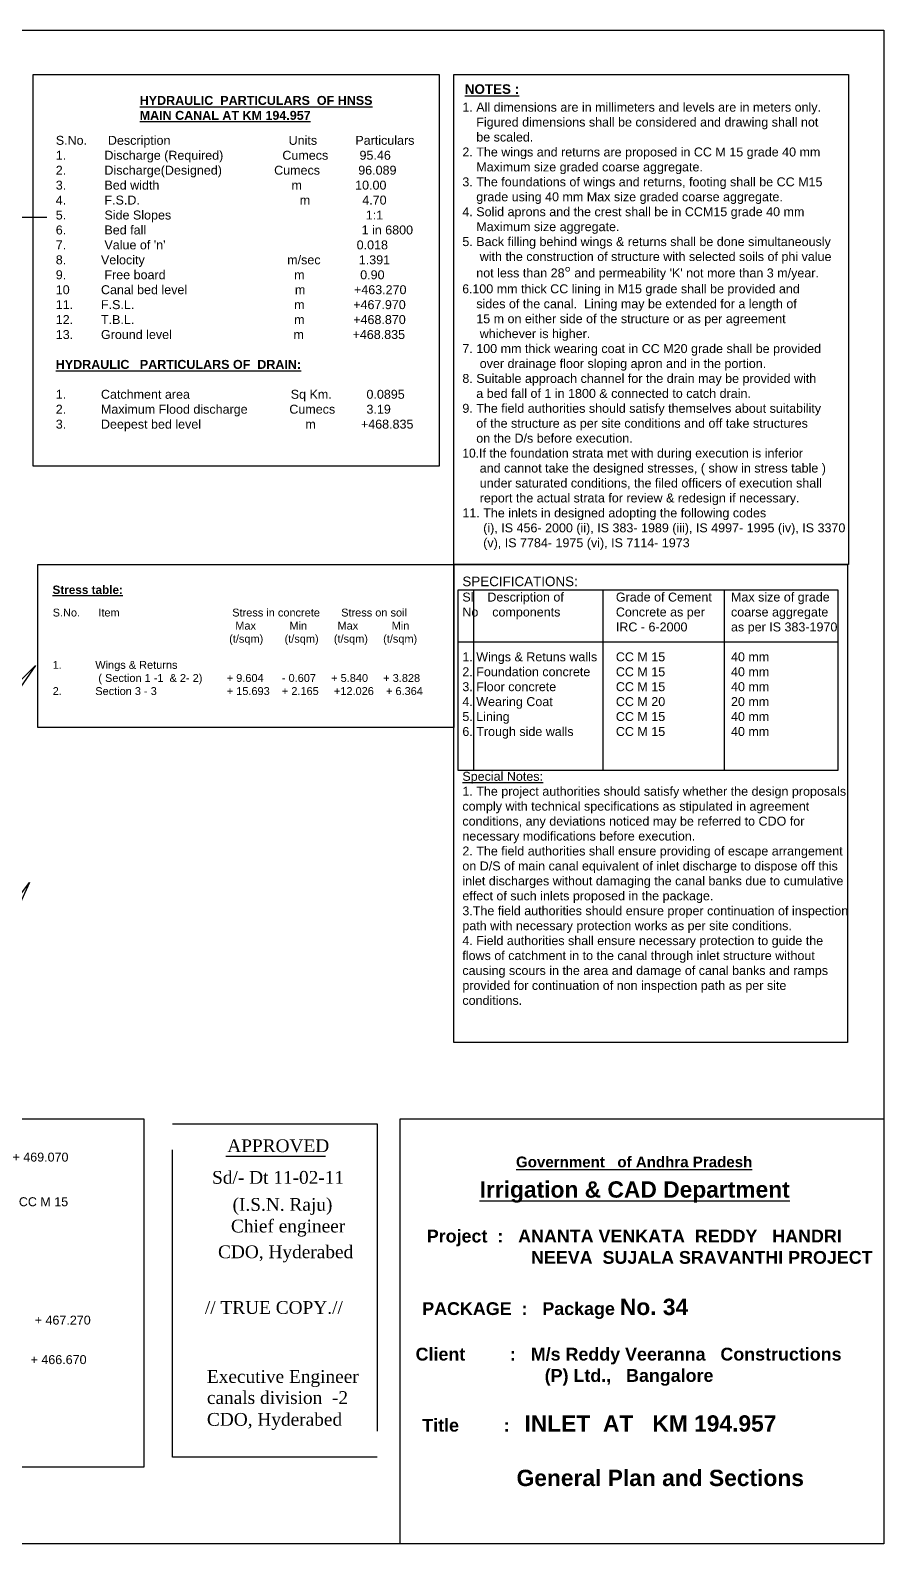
# Model space of a CAD drawing. Header units: inches. Extents: x 22.1 to 110.6, y -31.4 to 37.6.
# Drawn here: x 77.2 to 110.6, y -31.4 to 27.8 of the extents above; entities that cross this region are included whole.
import ezdxf

# ---------------------------------------------------------------- set-up
doc = ezdxf.new("R2010")
doc.units = ezdxf.units.IN
doc.header["$MEASUREMENT"] = 0
doc.linetypes.add('ACAD_ISO03W100', pattern=[30, 12, -18])
doc.styles.get("Standard").update_dxf_attribs({"font": 'times.ttf', "height": 0.2})

msp = doc.modelspace()

# ---------------------------------------------------------------- linework, layer by layer
for p, q in [((72.85297, 20.45204), (77.85267, 20.45204)), ((93.93091, 5.89469), (108.77594, 5.89469)), ((93.93091, -1.15821), (93.93091, 5.89469)), ((94.54127, -1.15821), (94.54127, 5.89469)), ((99.58329, 5.89469), (99.58329, -1.15821)), ((104.33493, 5.89469), (104.33493, -1.15821)), ((108.77594, 5.89469), (108.77594, -1.15821)), ((108.77594, 3.85387), (93.93091, 3.85387)), ((108.77594, -1.15821), (93.93091, -1.15821))]:
    msp.add_line(p, q)
at = {"linetype": 'ACAD_ISO03W100'}
for p, q in [((82.77118, -14.9537), (90.77234, -14.9537)), ((82.77118, -27.97297), (82.77118, -14.9537)), ((90.77234, -14.9537), (90.77234, -27.97297)), ((84.85544, -16.21476), (88.75208, -16.21476)), ((90.77234, -27.97297), (82.77118, -27.97297))]:
    msp.add_line(p, q, dxfattribs=at)
for points in [[(22.10532, 27.75533), (110.56836, 27.75533), (110.56836, -31.35512), (22.10532, -31.35512)], [(77.32464, 26.02566), (93.18487, 26.02566), (93.18487, 10.72774), (77.32464, 10.72774)], [(93.76052, 26.02566), (109.1909, 26.02566), (109.1909, 6.89223), (93.76052, 6.89223)], [(77.49854, 6.89223), (93.76052, 6.89223), (93.76052, 0.52239), (77.49854, 0.52239)], [(93.76052, 6.89223), (109.14695, 6.89223), (109.14695, -11.77461), (93.76052, -11.77461)], [(24.44427, -14.75923), (81.64856, -14.75923), (81.64856, -28.36024), (24.44427, -28.36024)], [(91.67056, -14.75923), (110.56836, -14.75923), (110.56836, -31.35512), (91.67056, -31.35512)]]:
    msp.add_lwpolyline(points, close=True)
msp.add_lwpolyline([(76.44901, 6.60117), (76.44901, 1.97827), (77.41327, 2.94171), (75.43118, 0.10491), (76.03395, 0.9676), (75.43118, 0.10491), (76.44937, 0.58995), (76.41183, -6.55917), (77.1807, -5.52504), (75.25852, -9.72067), (76.38226, -8.24334), (76.32218, -12.09248)])

# ---------------------------------------------------------------- texts
for s, p in [('APPROVED', (84.90672, -16.06043)), ('Sd/- Dt 11-02-11', (84.31333, -17.29682)), ('(I.S.N. Raju)', (85.11447, -18.35253)), ('Chief engineer ', (85.05155, -19.19709)), ('CDO, Hyderabed ', (84.54579, -20.20332)), ('// TRUE COPY.//', (84.03262, -22.3786)), ('Executive Engineer ', (84.11215, -25.07368)), ('canals division  -2 ', (84.11215, -25.89764)), ('CDO, Hyderabed', (84.11215, -26.74779))]:
    msp.add_text(s, height=0.5).set_placement(p)
at = {"attachment_point": 1}
for s, insert, char_height, width in [('{\\fArial|b1|i0|c0|p34;\\LNOTES :}', (94.19182, 25.64609), 0.375, 8.0794759), ('{\\fArial|b1|i0|c0|p34;\\LHYDRAULIC  PARTICULARS  OF HNSS MAIN CANAL AT KM 194.957}', (81.48392, 25.19053), 0.35, 9.4111111), ("{\\fArial|b0|i0|c0|p34;\\P\\H0.9333x;1. All dimensions are in millimeters and levels are in meters only.  \\P    Figured dimensions shall be considered and drawing shall not \\P    be scaled.\\P2. The wings and returns are proposed in CC M 15 grade 40 mm \\P    Maximum size graded coarse aggregate.\\P3. The foundations of wings and returns, footing shall be CC M15 \\P    grade using 40 mm Max size graded coarse aggregate.\\P4. Solid aprons and the crest shall be in CCM15 grade 40 mm\\P    Maximum size aggregate.\\P5. Back filling behind wings & returns shall be done simultaneously\\P     with the construction of structure with selected soils of phi value  \\P    not less than 28\\fTimes New Roman|b0|i0|c0|p18;\\H1.1607x;°\\fArial|b0|i0|c0|p34;\\H0.86153x; and permeability 'K' not more than 3 m/year.\\P\\Ftxt|c0;6.\\fArial|b0|i0|c0|p34;100 mm thick CC lining in M15 grade shall be provided and \\P    sides of the canal.  Lining may be extended for a length of \\P    15 m on either side of the structure or as per agreement            \\P     whichever is higher.\\P7. 100 mm thick wearing coat in CC M20 grade shall be provided\\P     over drainage floor sloping apron and in the portion.\\P8. Suitable approach channel for the drain may be provided with \\P    a bed fall of 1 in 1800 & connected to catch drain.\\P9. The field authorities should satisfy themselves about suitability\\P    of the structure as per site conditions and off take structures\\P    on the D/s before execution.\\P\\Ftxt|c0;10.\\fArial|b0|i0|c0|p34;If the foundation strata met with during execution is inferior\\P     and cannot take the designed stresses, ( show in stress table ) \\P     under saturated conditions, the filed officers of execution shall \\P     report the actual strata for review & redesign if necessary.\\P11. The inlets in designed adopting the following codes\\P      (i), IS 456- 2000 (ii), IS 383- 1989 (iii), IS 4997- 1995 (iv), IS 3370    \\P      (v), IS 7784- 1975 (vi), IS 7114- 1973}", (94.0968, 25.55192), 0.375, 14.9976839), ("{\\fArial|b0|i0|c0|p34;S.No.      Description                                  Units           Particulars\\P1.           Discharge (Required)                 Cumecs         95.46\\P2.           Discharge(Designed)^I^I Cumecs           96.089\\P3.           Bed width^I^I^I^I      m^I              10.00\\P4.           F.S.D.                                              m               4.70\\P5.           Side Slopes                                                        1:1\\P6.           Bed fall                                                              1 in 6800\\P7.           Value of 'n'                                                       0.018\\P8.          Velocity                                         m/sec           1.391\\P9.           Free board                                     m                0.90\\P10         Canal bed level                               m              +463.270\\P11.        F.S.L.                                              m              +467.970\\P12.        T.B.L.                                              m              +468.870\\P13.        Ground level                                   m              +468.835\\P\\P\\fArial|b1|i0|c0|p34;\\LHYDRAULIC   PARTICULARS OF  DRAIN:\\P\\P\\fArial|b0|i0|c0|p34;\\l1.          Catchment area                             Sq Km.          0.0895\\P2.          Maximum Flood discharge            Cumecs         3.19\\P3.          Deepest bed level                              m             +468.835}", (78.20404, 23.63202), 0.35, 36.1119381), ('{\\fArial|b1|i0|c0|p34;\\LStress table:}', (78.07573, 6.0677), 0.3283954, 11.1212808), ('{\\fArial|b0|i0|c0|p34;SPECIFICATIONS:\\P\\H0.9333x;Sl    Description of       ^IGrade of Cement^IMax size of grade\\PNo    components^I^IConcrete as per^Icoarse aggregate\\P^I^I^I^IIRC - 6-2000^I^Ias per IS 383-1970\\P\\P1. Wings & Retuns walls^ICC M 15^I^I40 mm\\P2. Foundation concrete^ICC M 15^I^I40 mm\\P3. Floor concrete ^I^ICC M 15^I^I40 mm\\P4. Wearing Coat^I^ICC M 20 ^I^I20 mm\\P5. Lining^I^I^ICC M 15 ^I^I40 mm\\P6. Trough side walls^I^ICC M 15^I^I40 mm\\P\\P^I\\P\\LSpecial Notes:\\P\\l1. The project authorities should satisfy whether the design proposals comply with technical specifications as stipulated in agreement conditions, any deviations noticed may be referred to CDO for necessary modifications before execution.\\P2. The field authorities shall ensure providing of escape arrangement on D/S of main canal equivalent of inlet discharge to dispose off this inlet discharges without damaging the canal banks due to cumulative effect of such inlets proposed in the package. \\P3.The field authorities should ensure proper continuation of inspection path with necessary protection works as per site conditions.\\P4. Field authorities shall ensure necessary protection to guide the flows of catchment in to the canal through inlet structure without causing scours in the area and damage of canal banks and ramps provided for continuation of non inspection path as per site conditions.}', (94.0968, 6.41849), 0.375, 15.0533702), ('{\\fArial|b0|i0|c0|p34;S.No.      Item                                     Stress in concrete       Stress on soil   \\P                                                            Max           Min          Max           Min\\P                                                          (t/sqm)       (t/sqm)     (t/sqm)     (t/sqm)\\P\\P1.           Wings & Returns\\P               ( Section 1 -1  & 2- 2)        + 9.604      - 0.607     + 5.840     + 3.828\\P2.           Section 3 - 3                       + 15.693    + 2.165     +12.026    + 6.364}', (78.08325, 5.16582), 0.30650238, 31.623986), ('{\\fArial|b0|i0|c0|p34;+ 469.070}', (76.5117, -16.07939), 0.35, 3.5575342), ('{\\fArial|b1|i0|c0|p34;\\H1.055x;\\LGovernment   of Andhra Pradesh\\Ftxt.shx|c0;\\l}', (96.19379, -16.23301), 0.4, 16.144), ('{\\fArial|b1|i0|c0|p34;\\LIrrigation & CAD Department}', (94.77237, -17.20101), 0.6375, 14.4027361), ('{\\fArial|b0|i0|c0|p34;CC M 15}', (76.75981, -17.82269), 0.35, 3.5575342), ('{\\fArial|b1|i0|c0|p34;\\H0.7843x;Project  :   ANANTA VENKATA  REDDY   HANDRI \\P                     NEEVA  SUJALA SRAVANTHI PROJECT}', (92.70724, -19.08874), 0.6375, 19.9213614), ('{\\fArial|b1|i0|c0|p34;PACKAGE  :   Package \\H1.275x;No. 34\\Ftxt.shx|c0;}', (92.52845, -21.78478), 0.5, 16.8413672), ('{\\fArial|b0|i0|c0|p34;+ 467.270}', (77.38122, -22.44586), 0.35, 3.5446631), ('{\\fArial|b0|i0|c0|p34;+ 466.670}', (77.21873, -23.98896), 0.35, 3.5446631), ('{\\fArial|b1|i0|c0|p34;Client         :   M/s Reddy Veeranna   Constructions\\P                          (P) Ltd.,   Bangalore}', (92.26943, -23.69995), 0.5, 17.0953523), ('{\\fArial|b1|i0|c0|p34;Title         :   \\H1.275x;INLET  AT   KM 194.957\\P\\P\\H0.7843x;                   \\H1.275x;General Plan and Sections\\P\\H0.7843x;^I^I     }', (92.52845, -26.33979), 0.5, 16.7215041)]:
    msp.add_mtext(s, dxfattribs=dict(at, insert=insert, char_height=char_height, width=width))

doc.saveas('drawing.dxf')
